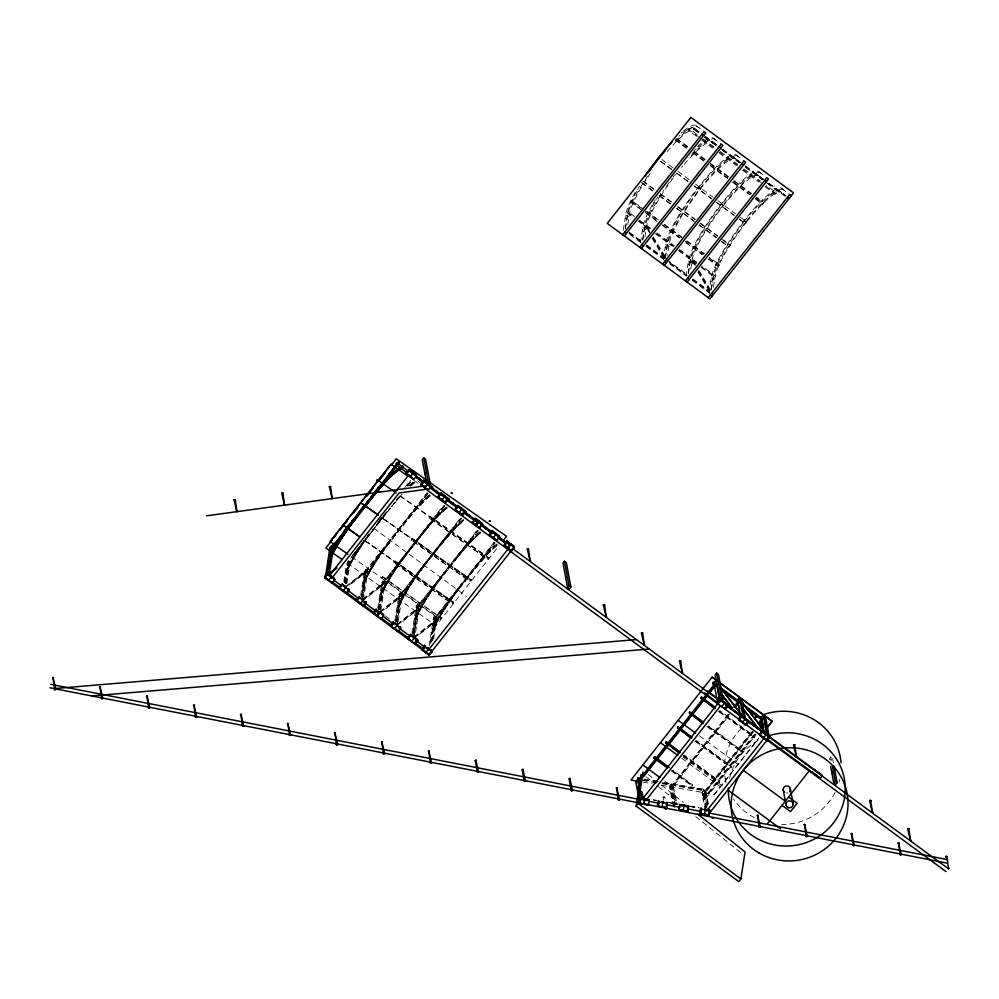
<?xml version="1.0" encoding="UTF-8"?>
<svg xmlns="http://www.w3.org/2000/svg" width="999" height="999" viewBox="0 0 999 999"><rect width="100%" height="100%" fill="white"/><g stroke="black" fill="none" stroke-linecap="round" stroke-linejoin="round"><path stroke-width="0.75" stroke-dasharray="5 3.75" d="M343.743 581.53L346.503 563.723M344.468 582.067L347.689 561.288M344.593 582.867L347.777 562.25M345.192 582.592L348.639 560.327M345.317 583.404L348.738 561.313M345.916 583.129L349.363 560.864L350.637 559.428L346.753 584.465M346.029 583.928L349.912 558.903M360.651 595.441L364.46 570.854L365.734 569.43L366.458 569.954L361.975 598.925M360.901 599.05L365.184 571.391L366.458 569.954M361.725 595.342L365.734 569.43M362.1 596.503L365.909 571.928L367.182 570.491L367.907 571.028L363.886 596.94M362.824 597.04L366.633 572.452L367.907 571.028M362.687 599.462L367.182 570.491M377.759 608.104L381.73 582.454L383.004 581.018L383.728 581.555L379.083 611.513M378.009 611.663L382.455 582.979L383.728 581.555M378.596 609.477L383.004 581.018M379.195 609.178L383.179 583.516L384.453 582.08L385.177 582.617L380.769 611.076M379.92 609.702L383.903 584.04L385.177 582.617M380.269 609.04L384.453 582.08M394.855 620.766L399.001 594.043L400.274 592.607L400.999 593.144L396.203 624.1M395.117 624.263L399.725 594.567L400.999 593.144M395.929 620.616L400.274 592.607M396.303 621.828L400.449 595.104L401.723 593.668L402.447 594.205L397.877 623.688M397.028 622.365L401.173 595.629L402.447 594.205M396.928 624.625L401.723 593.668M412 633.204L416.271 605.631L417.545 604.195L418.269 604.732L413.311 636.675M412.25 636.8L416.995 606.156L418.269 604.732M413.062 633.104L417.545 604.195M413.436 634.265L417.719 606.693L418.993 605.257L419.705 605.794L414.997 636.213M414.16 634.802L418.444 607.217L419.705 605.794M414.036 637.212L418.993 605.257M429.095 645.866L433.541 617.22L434.815 615.784L435.539 616.321L431.593 641.77M430.294 643.381L434.265 617.744L435.539 616.321M430.631 642.744L434.815 615.784M431.243 642.407L434.99 618.281L436.263 616.845L436.975 617.382L433.504 639.847M432.442 639.922L435.701 618.806L436.975 617.382M432.542 640.809L436.263 616.845M623.314 230.232L625.686 214.985A59.703 11.389 -53.7 0 1 635.102 192.407M625.162 229.146L627.759 212.525A56.369 10.752 -53.7 0 1 636.625 191.246M625.499 228.484L627.397 216.234A59.703 11.389 -53.7 0 1 648.089 175.574M634.552 216.458L628.321 211.875L627.634 213.361L632.617 217.02M627.797 224.45L629.445 213.823A56.369 10.752 -53.7 0 1 650.187 173.664M640.459 242.782L642.832 227.522A59.703 11.389 -53.7 0 1 652.247 204.945M642.544 240.197L644.879 225.112A56.369 10.752 -53.7 0 1 657.654 197.165M642.881 239.523L644.542 228.783A59.703 11.389 -53.7 0 1 661.525 193.706M644.942 237L646.59 226.373A56.369 10.752 -53.7 0 1 676.286 173.938M663.286 259.565L665.646 244.305A59.703 11.389 -53.7 0 1 698.513 186.963A59.703 11.389 -53.7 0 1 736.126 154.97L739.11 157.18M665.134 258.466L667.694 241.895A56.369 10.752 -53.7 0 1 697.389 189.46L698.513 186.963L700.474 188.973L699.1 190.722A56.369 10.752 -53.7 0 0 669.405 243.144L667.532 255.269M665.459 257.804L667.357 245.567A59.703 11.389 -53.7 0 1 700.224 188.224A59.703 11.389 -53.7 0 1 737.836 156.231M686.101 276.336L688.473 261.076A59.703 11.389 -53.7 0 1 721.34 203.734A59.703 11.389 -53.7 0 1 758.953 171.741L761.937 173.963M688.174 273.763L690.521 258.666A56.369 10.752 -53.7 0 1 720.217 206.244L721.34 203.734L723.288 205.744L721.927 207.505A56.369 10.752 -53.7 0 0 692.232 259.927L690.809 269.068M688.511 273.077L690.184 262.337A59.703 11.389 -53.7 0 1 723.051 204.995A59.703 11.389 -53.7 0 1 760.664 173.002M708.928 293.119L711.288 277.859A59.703 11.389 -53.7 0 1 744.155 220.517A59.703 11.389 -53.7 0 1 781.767 188.524L784.752 190.734M711.226 289.048L713.336 275.449A56.369 10.752 -53.7 0 1 743.031 223.014L744.155 220.517L746.103 222.527L744.742 224.275A56.369 10.752 -53.7 0 0 715.047 276.698L713.398 287.337M711.338 289.847L712.999 279.121A59.703 11.389 -53.7 0 1 745.866 221.778A59.703 11.389 -53.7 0 1 783.478 189.785M701.198 267.445L714.922 277.535L715.471 276.873L715.609 276.049L701.885 265.959M664.285 797.239C660.564 798.476 666.37 793.805 664.822 800.012M662.349 783.79L703.845 790.609L703.908 789.247L662.374 782.205M703.845 790.609L703.908 789.247M363.973 573.826L365.497 570.953L363.973 573.826L348.601 585.913M381.094 586.413L382.605 583.541L381.094 586.413L364.523 599.437M398.214 599L399.725 596.116L398.214 599L382.829 611.088M415.322 611.575L416.833 608.703L415.322 611.575L399.937 623.663M432.342 624.288L433.853 621.415L432.342 624.288L416.958 636.375M755.057 198.789L762.537 204.283L763.973 202.597L756.48 197.09M762.537 204.283L763.973 202.597M345.617 571.678L346.978 571.615L345.617 571.678L347.49 567.719A50.986 9.728 -53.7 0 1 357.879 549.462M360.402 546.053A49.788 9.503 -53.7 0 0 348.127 567.12L346.066 571.253L346.778 571.79L348.851 567.644A49.788 9.503 -53.7 0 1 370.429 533.578A50.15 9.565 -53.7 0 0 348.663 567.832L347.939 567.295A50.15 9.565 -53.7 0 1 360.302 546.078M346.341 572.202L348.214 568.244A50.986 9.728 -53.7 0 1 365.422 539.972M362.887 583.266L364.76 579.308A50.986 9.728 -53.7 0 1 389.373 541.196L390.085 541.72A50.986 9.728 -53.7 0 0 365.484 579.832L363.611 583.791L362.887 583.266L365.397 578.708A49.788 9.503 -53.7 0 1 389.423 541.495L407.105 518.981A50.15 9.565 -53.7 0 1 429.333 495.354M365.209 578.883L365.934 579.42A50.15 9.565 -53.7 0 1 390.134 541.933L389.41 541.408A50.15 9.565 -53.7 0 0 365.209 578.883L363.336 582.842L364.048 583.379L366.121 579.245A49.788 9.503 -53.7 0 1 390.147 542.02L407.829 519.505A50.15 9.565 -53.7 0 1 430.057 495.879M447.127 506.955A49.788 9.503 -53.7 0 0 423.838 531.356L406.693 553.084A49.788 9.503 -53.7 0 0 382.667 590.297L380.881 595.379L380.157 594.855L382.03 590.896A50.986 9.728 -53.7 0 1 406.643 552.784L407.405 553.521A50.15 9.565 -53.7 0 0 383.204 591.008L382.48 590.471A50.15 9.565 -53.7 0 1 406.68 552.996L423.826 531.256A50.15 9.565 -53.7 0 1 446.678 507.142M382.48 590.471L380.594 594.43L381.318 594.967L383.391 590.834A49.788 9.503 -53.7 0 1 407.417 553.621L424.55 531.793A50.15 9.565 -53.7 0 1 446.778 508.166M380.881 595.379L382.754 591.42A50.986 9.728 -53.7 0 1 407.355 553.309M397.49 606.805L399.363 602.847A50.986 9.728 -53.7 0 1 423.976 564.735L424.737 565.484A49.788 9.503 -53.7 0 0 400.724 602.784L398.214 607.342L397.49 606.805L400 602.247A49.788 9.503 -53.7 0 1 424.026 565.034L440.621 544.005A50.15 9.565 -53.7 0 1 463.461 519.792M463.311 520.067A49.788 9.503 -53.7 0 0 440.621 544.005L424.013 564.947A50.15 9.565 -53.7 0 0 399.812 602.434L397.939 606.393L398.663 606.917L400.537 602.959A50.15 9.565 -53.7 0 1 424.737 565.484L441.346 544.53A49.788 9.503 -53.7 0 1 464.036 520.591M398.214 607.342L400.087 603.384A50.986 9.728 -53.7 0 1 424.7 565.272M414.76 618.393L416.633 614.435A50.986 9.728 -53.7 0 1 441.246 576.323L441.97 576.86A50.986 9.728 -53.7 0 0 417.357 614.972L415.484 618.93L414.76 618.393L416.121 618.331L415.484 618.93M480.182 532.08A50.15 9.565 -53.7 0 0 457.33 556.193L441.296 576.623A49.788 9.503 -53.7 0 0 417.27 613.836L415.209 617.981L415.934 618.506L417.807 614.547A50.15 9.565 -53.7 0 1 442.008 577.072M416.121 618.331L417.994 614.373A49.788 9.503 -53.7 0 1 442.02 577.16L458.054 556.73A50.15 9.565 -53.7 0 1 480.906 532.617M432.03 629.982L433.903 626.023A50.986 9.728 -53.7 0 1 458.516 587.912L459.24 588.448A50.986 9.728 -53.7 0 0 434.627 626.56L432.754 630.519L432.03 629.982L433.391 629.919L432.754 630.519M496.753 544.63A49.788 9.503 -53.7 0 0 474.063 568.581L458.566 588.224A49.788 9.503 -53.7 0 0 434.54 625.436L432.48 629.57L433.191 630.107L435.264 625.961A49.788 9.503 -53.7 0 1 459.29 588.748L474.775 569.018A50.15 9.565 -53.7 0 1 498.226 544.443M640.958 209.678L630.981 202.347L631.693 200.899L642.132 207.817M630.981 202.347L632.155 200.474M708.291 259.191L718.269 266.521L719.442 264.648L709.477 257.317M718.269 266.521L719.442 264.648M696.578 136.314L687.849 129.907L688.261 129.196L689.135 128.634L697.864 135.052M689.135 128.634L687.849 129.907M765.159 186.738L775.137 194.081L776.423 192.807L766.445 185.477M775.137 194.081L776.423 192.807M721.428 241.533L728.908 247.028L730.306 245.142L722.814 239.635M728.908 247.028L730.306 245.142M698.975 132.967L693.656 129.058L694.205 128.322L699.525 132.23M693.993 129.308L694.205 128.322A56.369 10.752 -53.7 0 0 678.983 136.251M781.817 192.745L781.28 193.481L781.493 192.495A56.344 10.752 -53.7 0 0 747.314 221.016L745.953 222.727L744.155 220.517M745.429 223.701L746.69 221.803L745.429 223.701L739.198 219.118M404.757 487.599L410.477 480.357M379.508 520.217L381.406 517.807M406.755 485.664L410.577 480.844M377.922 522.589L386.538 511.563M352.497 555.282L355.357 551.66M356.318 550.449L360.127 545.616M361.076 544.418L363.936 540.784M364.885 539.585L367.744 535.963M376.323 525.087L386.426 512.275M407.392 485.714L411.201 480.881M350.686 558.179L353.546 554.557M354.495 553.359L362.125 543.693M363.074 542.482L390.334 507.942M391.283 506.73L398.913 497.065M407.48 486.201L411.288 481.368M372.04 531.393A50.15 9.565 -53.7 0 1 372.864 530.344L390.147 508.441M371.241 532.529A49.788 9.503 -53.7 0 1 372.877 530.432L390.159 508.528M427.235 492.594L364.285 572.377L345.529 587.2M428.047 493.606L365.097 573.389L364.373 572.864L427.322 493.081M365.097 573.389L427.959 493.119M381.531 578.246L382.729 576.723L441.208 618.019L440.01 619.542L381.655 578.546L382.729 576.723M393.868 562.612L395.067 561.088L453.421 602.085L452.347 603.908L393.868 562.612L452.347 603.908M411.538 540.222L412.737 538.686L471.091 579.695L470.017 581.518L411.538 540.222L470.017 581.518M429.133 517.907L430.344 516.383L488.823 557.679L487.612 559.203L429.133 517.907L487.612 559.203M393.993 562.899L395.067 561.088M411.663 540.509L412.737 538.686M429.27 518.206L430.344 516.383M444.667 506.018L382.367 584.977L381.655 584.452L442.894 506.218M381.655 584.452L443.943 505.494M382.367 584.977L444.58 505.531M461.501 518.618L399.712 596.927L398.988 596.403L460.676 517.607M398.988 596.403L460.776 518.094M399.712 596.927L461.401 518.131M478.259 530.869L416.983 608.516L416.258 607.991L477.435 529.845M416.258 607.991L477.534 530.332M416.983 608.516L478.159 530.369M495.005 543.106L434.253 620.104L433.529 619.58L494.193 542.082M433.529 619.58L494.293 542.569M434.253 620.104L494.917 542.607M441.083 617.719L440.01 619.542M452.222 603.608L453.421 602.085M469.88 581.218L471.091 579.695M487.487 558.903L488.823 557.679M347.377 563.174L436.076 625.649L499.05 545.716M673.164 806.405L669.405 786.3L671.453 783.703L675.961 804.47M673.888 806.93L670.117 786.837L672.177 784.227M727.934 714.447L671.39 786.126L671.553 786.975L672.277 787.512L728.82 715.833M674.612 807.467L670.841 787.362L672.901 784.764L677.135 804.083M671.553 786.975L729.058 714.098M672.115 786.65L729.62 713.773M675.062 806.555L671.565 787.899L673.626 785.289M692.444 784.789L691.982 786.001L692.444 784.789L672.926 770.266M705.431 810.976L701.935 792.332L703.995 789.722L707.692 806.156M705.619 808.641L702.659 792.856L704.72 790.259M751.448 731.917L702.185 794.342L703.071 795.728L753.296 732.08M706.068 807.741L703.383 793.393L705.444 790.783L708.865 805.768M752.572 731.555L702.347 795.204L703.071 795.728M702.909 794.879L753.134 731.231M706.793 808.266L704.108 793.918L706.168 791.32M754.282 734.34L703.096 799.212L703.983 800.599L756.131 734.49M755.406 733.965L703.259 800.062L703.983 800.599M703.82 799.737L755.007 734.864M719.605 781.255L719.143 782.467L719.605 781.255L684.927 755.556M731.343 766.383L730.881 767.594L731.343 766.383L696.665 740.684M743.081 751.51L742.607 752.722L743.081 751.51L708.403 725.798M754.819 736.625L754.345 737.849L754.819 736.625L720.142 710.926M714.397 794.43L758.903 737.961L714.397 794.43L661.213 785.226M830.693 757.03L829.22 758.89L831.118 760.289L832.592 758.428L830.693 757.03L831.255 760.064M735.851 158.941A56.369 10.752 -53.7 0 0 701.673 187.462L700.311 189.173L698.601 187.912L699.962 186.201A56.369 10.752 -53.7 0 1 734.14 157.68L740.833 162.712M758.666 175.724A56.369 10.752 -53.7 0 0 724.5 204.233L723.126 205.944L721.415 204.695L722.789 202.984A56.369 10.752 -53.7 0 1 756.955 174.463L763.199 179.121M744.23 221.466L745.604 219.755A56.369 10.752 -53.7 0 1 779.782 191.234L785.389 195.454M628.321 211.875L627.759 212.525L633.179 216.371M715.047 276.711L715.609 276.049M363.611 583.791L364.248 583.204L363.524 582.667M380.157 594.855L380.794 594.255M345.617 586.575L365.497 570.953M348.663 585.314L365.085 572.402M362.737 599.163L382.605 583.541M362.637 599.787L381.493 584.964M363.436 599.737L382.205 584.989M379.845 611.738L399.725 596.116M379.757 612.375L398.613 597.552M380.557 612.325L399.325 597.564M396.965 624.325L416.833 608.703M396.865 624.949L415.721 610.127M397.664 624.899L416.433 610.152M413.986 637.037L433.853 621.415M413.886 637.662L432.742 622.839M414.685 637.612L433.454 622.864M644.08 779.869L651.76 781.131M662.524 782.904L704.008 789.722L707.779 809.964M642.369 780.506L651.598 782.017M643.905 779.07L651.598 780.369M643.743 779.957L651.435 781.255M662.212 783.079L703.746 790.134M643.056 782.117L652.147 783.728M653.371 799.812L656.405 800.336M668.581 802.422L677.697 803.995M689.872 806.081L699 807.654M653.408 800.037L656.455 800.561M668.618 802.659L677.871 804.245M689.909 806.318L699.038 807.879M671.865 803.433L676.398 804.22M690.009 806.555L697.564 807.854M413.886 480.394L420.192 484.777M399.875 495.554L484.827 555.394M400.187 496.241L488.886 558.716M412.862 538.985L471.216 579.982M382.592 518.543L471.278 581.018M395.204 561.376L453.546 602.385M364.598 540.259L449.562 600.099L364.635 540.334M364.922 540.934L453.583 603.334M382.867 577.01L441.208 618.019M351.573 556.768L436.501 616.533M683.528 131.031A59.703 11.389 -53.7 0 1 696.166 125.649L699.15 127.86M697.227 146.566A59.703 11.389 -53.7 0 1 713.311 138.187L716.295 140.409M705.419 136.576L716.982 145.067M722.876 149.4L740.671 162.487M745.329 165.909L763.111 178.996M769.018 183.329L782.754 193.444M704.919 136.314L717.394 145.479M722.714 149.4L740.159 162.238M745.154 165.896L763.523 179.408M768.843 183.317L785.976 195.904M693.656 129.058L699.899 133.641M704.882 137.313L717.357 146.478M722.339 150.137L739.797 162.974M746.028 167.557L762.237 179.483M767.232 183.142L780.943 193.232M704.382 137.05L717.182 146.466M721.428 149.475L739.622 162.962M745.117 166.895L762.986 180.145M767.057 183.142L785.763 196.89M702.859 138.711L714.073 146.965M720.316 151.548L737.774 164.385M744.005 168.968L760.214 180.894M688.261 129.196L698.239 136.538M702.434 139.423L714.909 148.589M719.442 152.123L738.598 166.009M743.131 169.53L761.038 182.505M765.571 186.039L776.011 193.506M701.56 139.985L714.035 149.151M719.018 152.822L736.475 165.659M742.707 170.242L758.915 182.155M676.685 138.424L689.148 147.59M694.143 151.249L705.356 159.503M710.351 163.174L729.058 176.923M734.04 180.594L751.498 193.419M676.423 138.998L687.637 147.24M693.88 151.823L705.094 160.077M710.089 163.749L728.795 177.497M733.778 181.169L751.236 193.993M756.218 197.665L763.711 203.172M675.511 139.535L687.986 148.701M692.969 152.372L705.444 161.538M710.426 165.21L727.884 178.034M732.866 181.706L750.324 194.543M755.319 198.214L762.799 203.709M675.249 140.11L686.475 148.364M692.707 152.947L703.933 161.201M710.164 165.784L727.622 178.609M732.604 182.28L750.062 195.117M661.9 159.465L673.176 167.932M678.109 171.378L690.634 180.769M695.566 184.216L713.074 197.265M718.006 200.712L735.526 213.761M740.459 217.22L746.753 222.015M698.751 187.712L700.474 188.973M721.578 204.483L723.288 205.744M744.392 221.266L746.103 222.527M660.576 161.151L671.803 169.405M676.785 173.064L689.26 182.23M694.243 185.901L711.7 198.739M716.695 202.397L734.153 215.235M739.135 218.906L745.379 223.489M660.639 161.363L671.865 169.618M676.847 173.277L689.322 182.455M694.305 186.114L711.763 198.951M716.745 202.622L734.203 215.447M643.019 180.969L655.481 190.135M660.476 193.806L671.69 202.048M677.934 206.631L695.391 219.468M700.374 223.139L717.831 235.976M642.682 181.156L653.895 189.398M660.139 193.981L671.353 202.235M677.597 206.818L695.054 219.655M700.037 223.326L717.494 236.164M722.489 239.822L729.969 245.329M641.957 182.667L654.42 191.833M659.415 195.504L670.641 203.759M676.872 208.341L694.33 221.179M699.312 224.837L716.77 237.675M721.765 241.346L729.245 246.84M641.62 182.854L654.095 192.02M659.078 195.692L670.304 203.946M676.535 208.529L693.993 221.366M698.975 225.025L716.433 237.862M647.127 211.476L658.341 219.73M664.585 224.313L682.042 237.15M687.025 240.821L704.482 253.646M631.693 200.899L644.155 210.077M645.404 210.989L657.879 220.155M664.11 224.738L681.568 237.575M686.55 241.246L704.008 254.083M709.003 257.742L718.98 265.085M631.455 201.923L640.184 208.341M645.167 212L657.642 221.166M662.624 224.837L680.082 237.675M685.064 241.346L703.771 255.095M708.766 258.753L718.743 266.096M645.941 213.349L660.901 224.35M662.15 225.262L679.607 238.099M685.838 242.682L702.06 254.608M639.535 220.13L650.761 228.371M656.992 232.954L674.45 245.791M679.445 249.463L696.902 262.3M638.985 220.779L650.636 229.208M656.443 233.616L673.9 246.453M678.883 250.112L696.778 263.124M701.335 266.621L715.471 276.873M637.612 220.692L650.074 229.857M655.069 233.529L672.527 246.366M678.758 250.949L696.216 263.786M627.235 215.759L628.945 217.02M644.38 228.309L646.091 229.57M667.207 245.08L668.918 246.341M690.022 261.863L691.733 263.124M712.836 278.634L714.56 279.895M642.832 227.522L644.542 228.783M665.646 244.305L667.357 245.567M688.473 261.076L690.184 262.337M711.288 277.859L712.999 279.121M625.686 214.985L627.397 216.234M625.187 218.182L626.897 219.43M642.332 230.719L644.043 231.98M665.147 247.502L666.857 248.763M687.974 264.273L689.685 265.534M710.789 281.056L712.499 282.317M629.345 232.168L641.808 241.333M646.803 245.005L665.509 258.753M666.745 259.665L686.7 274.338M692.931 278.921L709.153 290.846M629.208 232.992L641.683 242.158M646.665 245.829L664.123 258.666M669.118 262.337L686.575 275.162M692.806 279.757L709.015 291.671M628.783 232.817L641.258 241.995M646.241 245.654L664.947 259.403M669.929 263.074L687.387 275.911M692.382 279.583L709.839 292.407M629.907 234.565L641.121 242.819M646.116 246.491L663.573 259.315M669.805 263.911L686.013 275.824M692.257 280.407L709.715 293.244M417.707 480.794L420.204 482.629M719.043 710.751L754.919 737.125M718.481 711.463L754.345 737.849M708.541 726.535L743.181 751.997M706.743 726.348L742.607 752.722M447.252 507.942A49.788 9.503 -53.7 0 0 424.563 531.88L423.788 531.043A50.986 9.728 -53.7 0 1 446.378 507.03M423.838 531.356L424.563 531.88M440.609 543.918L441.346 544.53M457.33 556.193L458.066 556.818A49.788 9.503 -53.7 0 1 480.756 532.879M699.375 735.838L738.111 764.372M695.566 740.509L731.443 766.882M695.004 741.221L730.881 767.594M468.881 576.473L468.119 575.736L468.843 576.261M450.899 564.36L451.635 564.972L450.911 564.447M433.628 552.759L434.365 553.384L433.641 552.859M399.013 529.22L399.762 529.845L399.038 529.308M381.768 517.719L382.43 517.944M381.031 518.281L381.668 518.319M380.731 518.656L381.506 519.492L380.769 518.868M397.49 531.156L398.226 531.78L397.502 531.243M447.714 568.381L448.464 569.005L447.739 568.468M464.435 580.669L465.172 581.293L464.46 580.756M459.29 588.748L458.553 588.124A50.15 9.565 -53.7 0 0 434.353 625.611L435.077 626.136A50.15 9.565 -53.7 0 1 459.278 588.661M442.02 577.16L441.283 576.535A50.15 9.565 -53.7 0 0 417.082 614.023L417.807 614.547M683.828 755.381L719.705 781.755M373.963 528.384L466.633 596.515M683.266 756.093L719.143 782.467M406.693 553.084L407.417 553.621M682.966 757.005L723.039 786.475M372.103 529.595L372.827 530.132A50.986 9.728 -53.7 0 0 371.99 531.193M372.14 529.82L372.877 530.432M681.705 758.229L720.441 786.7M671.827 770.067L692.544 785.289M701.935 792.332L702.659 792.856M703.383 793.393L704.108 793.918M671.266 770.778L691.982 786.001M664.797 781.043L673.326 787.374M669.405 786.3L670.117 786.837M670.841 787.362L671.565 787.899M433.541 617.22L434.265 617.744M434.99 618.281L435.701 618.806M416.271 605.631L416.995 606.156M417.719 606.693L418.444 607.217M433.441 619.08L434.165 619.617M399.001 594.043L399.725 594.567M400.449 595.104L401.173 595.629M416.171 607.504L416.895 608.029M381.73 582.454L382.455 582.979M383.179 583.516L383.903 584.04M398.901 595.916L399.625 596.44M364.46 570.854L365.184 571.391M365.909 571.928L366.633 572.452M381.556 583.965L382.28 584.49M365.01 572.902L364.373 572.864M434.54 625.436L435.264 625.961M417.27 613.836L417.994 614.373M433.903 626.023L434.627 626.56M400 602.247L400.724 602.784M416.633 614.435L417.357 614.972M399.812 602.434L400.537 602.959M382.667 590.297L383.391 590.834M399.363 602.847L400.087 603.384M365.397 578.708L366.121 579.245M382.03 590.896L382.754 591.42M348.127 567.12L348.851 567.644M364.76 579.308L365.484 579.832M347.49 567.719L348.214 568.244M398.126 606.218L398.851 606.743M385.464 616.008L391.933 620.953M719.58 711.638L754.257 737.349M707.841 726.523L742.519 752.222M696.103 741.395L730.781 767.095M683.129 755.356L719.043 781.967M672.352 770.991L691.882 785.501M781.767 188.524L789.647 194.443M758.953 171.741L766.82 177.66M736.126 154.97L744.005 160.889M713.311 138.187L721.191 144.106M696.166 125.649L704.045 131.568M716.932 145.117L711.313 140.909A56.369 10.752 -53.7 0 0 698.326 146.865M694.168 128.359L699.787 132.58M648.139 774.387L654.195 779.232M661.463 785.052L683.279 802.509M646.091 776.797L652.147 781.643M658.204 786.5L678.808 802.984M695.766 816.558L743.006 854.382M695.828 265.297L692.732 260.152L692.17 260.814L694.505 264.673M698.938 270.442L712.112 292.307M698.376 271.104L711.55 292.957M694.555 265.072L690.684 258.654L690.122 259.303L694.005 265.734M698.438 271.503L710.838 292.083M697.876 272.165L709.502 291.458M649.412 230.457L647.09 226.598L646.54 227.26L649.637 232.405M653.296 236.888L667.245 260.04M652.734 237.55L666.695 260.689M649.687 232.804L645.042 225.087L644.48 225.749L648.363 232.18M652.797 237.949L665.197 258.529M652.235 238.611L664.635 259.178M663.086 797.289L663.623 800.174M832.592 758.428L833.441 762.986M725.212 778.533L726.023 782.854M705.444 790.783L708.141 805.244M672.901 784.764L676.685 805.007M671.453 783.703L675.237 803.945M745.866 221.778L745.953 222.727M723.051 204.995L723.126 205.944M721.34 203.734L721.415 204.695M700.224 188.224L700.311 189.173M698.513 186.963L698.601 187.912M787.936 792.731A3.609 3.484 -10.6 0 1 786.538 792.919M729.595 778.408A58.516 56.556 -10.6 0 1 760.576 739.148M839.847 779.27A58.516 56.556 -10.6 0 1 839.172 781.98M835.102 792.407A58.516 56.556 -10.6 0 1 781.643 824.475M754.22 817.619A58.516 56.556 -10.6 0 1 733.541 799M725.786 781.255A58.516 56.556 -10.6 0 1 744.317 725.661M395.229 502.135A50.15 9.565 -53.7 0 0 393.581 504.133A49.788 9.503 -53.7 0 1 395.217 502.26M396.878 500.174A50.15 9.565 -53.7 0 1 401.748 494.692M410.701 485.801A50.15 9.565 -53.7 0 1 417.37 480.744M409.29 485.889A50.15 9.565 -53.7 0 1 415.572 480.894M393.581 503.871A50.986 9.728 -53.7 0 1 395.267 501.835M396.94 499.85A50.986 9.728 -53.7 0 1 400.249 496.053M401.074 495.154A50.986 9.728 -53.7 0 1 401.885 494.268M410.289 485.864A50.986 9.728 -53.7 0 1 416.683 480.781M408.853 485.976A50.986 9.728 -53.7 0 1 415.384 480.631M391.945 506.281A49.788 9.503 -53.7 0 1 392.757 505.257M396.041 501.286A49.788 9.503 -53.7 0 1 401.685 494.867M410.577 486.051A49.788 9.503 -53.7 0 1 417.195 481.031M396.953 498.838A49.788 9.503 -53.7 0 1 397.764 497.914M409.852 485.514A49.788 9.503 -53.7 0 1 415.946 480.819M429.657 494.742A50.986 9.728 -53.7 0 0 407.068 518.768L407.779 519.293A50.986 9.728 -53.7 0 1 429.732 495.791M430.532 495.654A49.788 9.503 -53.7 0 0 407.842 519.592L407.105 518.981A49.788 9.503 -53.7 0 1 429.807 495.129M424.5 531.58A50.986 9.728 -53.7 0 1 447.102 507.554M441.333 544.443A50.15 9.565 -53.7 0 1 463.561 520.816M463.174 519.68A50.986 9.728 -53.7 0 0 440.571 543.706L441.296 544.23A50.986 9.728 -53.7 0 1 463.249 520.729M479.895 531.967A50.986 9.728 -53.7 0 0 457.292 555.981L458.017 556.518A50.986 9.728 -53.7 0 1 480.619 532.492M457.342 556.293A49.788 9.503 -53.7 0 1 480.631 531.893M496.903 544.368A50.15 9.565 -53.7 0 0 474.05 568.481L474.787 569.105A49.788 9.503 -53.7 0 1 498.076 544.705M497.24 543.756A50.986 9.728 -53.7 0 0 474.013 568.269L474.737 568.806A50.986 9.728 -53.7 0 1 497.964 544.28M364.086 540.584A50.15 9.565 -53.7 0 0 363.311 541.683A49.788 9.503 -53.7 0 1 364.16 540.596M368.057 535.139A50.15 9.565 -53.7 0 1 368.868 534.053M366.221 538.861A50.986 9.728 -53.7 0 1 370.317 533.354M358.591 548.351A50.986 9.728 -53.7 0 1 360.065 546.141M360.814 545.017A50.986 9.728 -53.7 0 1 361.576 543.906M363.124 541.67A50.986 9.728 -53.7 0 1 363.911 540.559M367.295 536.263A49.788 9.503 -53.7 0 1 368.906 534.115M637.549 189.623A56.369 10.752 -53.7 0 1 639.485 186.313M681.256 132.967A59.703 11.389 -53.7 0 1 682.404 131.968M675.486 141.408A59.703 11.389 -53.7 0 1 697.876 126.898M667.032 151.773A56.369 10.752 -53.7 0 1 695.878 129.62M662.737 191.858A59.703 11.389 -53.7 0 1 663.973 189.985M666.52 186.239A59.703 11.389 -53.7 0 1 671.852 178.759M673.226 176.91A59.703 11.389 -53.7 0 1 674.612 175.075M653.221 203.234A59.703 11.389 -53.7 0 1 655.282 199.725M691.308 155.345A59.703 11.389 -53.7 0 1 715.022 139.448M693.818 150.961A56.369 10.752 -53.7 0 1 696.128 148.801M681.518 167.432A56.369 10.752 -53.7 0 1 682.854 165.859M684.165 164.311A56.369 10.752 -53.7 0 1 713.024 142.158M467.195 577.634L382.267 517.857L467.22 577.709M416.97 541.133L416.246 540.596L416.97 541.133M467.082 577.897L466.358 577.372L467.082 577.897M450.087 565.958L449.363 565.434L450.087 565.958M466.708 578.371L465.984 577.834L466.708 578.371M433.091 554.02L432.367 553.496L433.091 554.02M416.021 541.72L415.309 541.183L416.021 541.72M449.712 566.433L448.988 565.896L449.712 566.433M399.038 529.782L398.314 529.258L399.038 529.782M432.717 554.495L431.993 553.958L432.717 554.495M415.659 542.195L414.935 541.658L415.659 542.195M398.663 530.257L397.939 529.72L398.663 530.257M414.897 543.768L414.173 543.231L414.897 543.768M431.68 556.418L430.956 555.881L431.68 556.418M362.55 542.782A50.15 9.565 -53.7 0 0 361.788 543.881A49.788 9.503 -53.7 0 1 362.625 542.782"/><path stroke-width="1.5" d="M54.62 689.422L55.819 689.372L54.658 689.597L52.984 677.285L55.819 689.322L54.645 689.547L55.819 689.298M101.598 698.601L102.797 698.563L99.95 686.463L101.611 698.726L102.785 698.501M149.763 707.791L148.576 707.866L146.928 695.641L149.763 707.679L148.564 707.829M196.741 716.97L196.079 716.37L195.554 717.095L196.741 716.92L193.893 704.819L195.542 717.032L196.716 717.095L195.542 717.045M235.264 499.7L236.9 511.838L234.078 499.787L235.264 499.625L234.078 499.787M242.507 726.148L243.706 726.098L240.871 714.01L242.507 726.211C244.967 726.385 241.308 726.448 243.681 725.961M281.706 493.206L282.892 493.044L284.553 505.307L281.718 493.269L282.904 493.106M289.473 735.326L290.672 735.276L287.837 723.189L289.498 735.451L290.672 735.227M329.345 486.675L330.532 486.513L332.192 498.788L329.358 486.725L330.544 486.6M336.451 744.505L337.65 744.467L336.913 743.93L336.463 744.63L337.65 744.405L334.815 732.367L336.451 744.567L337.637 744.605L336.451 744.592L337.65 744.405M384.615 753.696L383.429 753.758L381.78 741.545L384.615 753.583L383.429 753.758M431.593 762.874L430.919 762.274L430.407 762.999L431.593 762.824L428.758 750.724L430.394 762.936L431.58 762.974L430.394 762.949M477.36 772.052L478.558 772.015L475.836 759.902L475.199 760.564L477.36 772.115C479.87 773.451 476.186 770.966 478.533 771.865M527.322 549.138L528.508 548.975L530.157 561.238L527.322 549.2C530.531 550.224 525.399 548.326 528.496 548.913M524.338 781.23L525.536 781.181L522.814 769.08L522.177 769.742L524.338 781.293C526.748 781.568 523.164 781.443 525.511 781.043M571.303 790.409L572.502 790.371L571.828 789.822L571.316 790.534L572.502 790.309L569.78 778.271L569.143 778.933L571.303 790.471L572.489 790.509L571.316 790.496L572.502 790.309M604.595 605.069L606.231 617.17L603.396 605.119L604.557 604.857L603.446 604.807L604.133 605.606L604.595 605.019L603.945 605.619L603.408 604.894L604.358 604.57L604.295 605.544L603.396 605.119M618.269 799.587L619.48 799.55L618.793 799L618.294 799.724L619.467 799.487L616.633 787.449L618.281 799.662L619.455 799.687L618.281 799.675L619.467 799.487M642.619 633.029L644.268 645.129L641.433 633.091L642.607 632.854L641.433 633.091M679.457 660.988L680.644 660.826L682.292 673.089L679.457 661.051L680.656 660.888M759.19 827.135L760.389 827.085L757.554 814.997L759.19 827.197C761.663 827.384 757.854 827.409 760.364 826.947M793.556 744.867L794.742 744.705L796.403 756.98L793.568 744.942L794.754 744.767M806.156 836.313L807.354 836.275L806.742 835.713L806.181 836.438L807.354 836.213L804.52 824.175L806.168 836.375L807.342 836.413L806.168 836.4L807.354 836.213M854.332 845.466L853.134 845.566L851.485 833.353L854.32 845.391L853.134 845.579M870.828 800.811L872.464 812.899L869.63 800.861L870.803 800.599L869.754 800.436L870.366 801.348L870.828 800.761L870.054 801.335L869.642 800.636L870.591 800.311L870.529 801.285L869.63 800.861M901.298 854.682L900.099 854.744L898.463 842.532L901.298 854.582L900.111 854.757M946.89 856.618L945.691 856.767L946.877 856.555L948.526 868.83L725.848 705.331M236.239 511.338L237.425 511.176M283.878 504.82L285.065 504.657M331.518 498.289L332.704 498.126M529.495 560.739L530.681 560.576M605.556 616.67L606.743 616.508M643.593 644.63L644.78 644.467M681.618 672.589L682.816 672.427M795.728 756.48L796.915 756.318M871.79 812.412L872.989 812.249M907.666 828.82L908.84 828.596L910.501 840.871L907.666 828.82L908.853 828.658M909.827 840.371L911.013 840.209M327.734 573.763L331.918 546.778L331.193 546.253L329.92 547.677L325.749 575.124M327.834 566.346L328.309 563.324M328.771 560.302L329.245 557.28M331.193 546.253L327.023 573.226L329.558 575.299M327.385 574.437L329.732 559.328M330.432 554.782L331.368 548.738L332.642 547.315L333.366 547.839L329.183 574.825L328.509 573.988L336.688 567.557M328.459 574.288L332.642 547.315M626.385 233.604L624.7 232.118M643.518 246.154L641.845 244.668M666.345 262.924L664.672 261.438M689.16 279.708L687.487 278.221M711.987 296.478L710.314 294.992M712.762 294.418L712.886 293.594M697.814 814.148L745.067 851.96L740.883 878.945L738.798 881.593L636.101 806.093L641.008 774.425M636.101 806.093L638.186 803.446L643.069 772.002M147.602 696.253L146.441 696.415M429.433 751.335L428.234 751.385M637.762 778.021L637.762 779.744L637.762 778.021L640.834 778.546M644.617 798.526L640.072 797.751L639.472 803.533L648.438 805.069L649.075 799.562M639.472 803.533L640.072 797.751M643.231 804.008L640.134 803.471L640.834 798.326L643.943 798.85L644.093 799.662L640.983 799.125M667.257 802.247L666.62 807.754L657.654 806.205L658.291 800.699M660.389 806.505L658.316 806.156L659.015 800.998M662.137 806.98L662.774 801.473M681.031 804.607L688.498 805.893L687.861 811.4L678.895 809.864L679.532 804.357M700.199 810.901L700.774 808.004L700.137 813.511L709.103 815.047L709.74 809.54M703.895 813.985L700.786 813.448L701.485 808.303M708.666 813.298L709.078 809.602M402.834 467.345L402.11 466.808L402.684 465.871L403.409 466.396L402.834 467.345L400.474 468.743L399.75 468.206A49.788 9.503 -53.7 0 0 373.676 494.493L354.882 518.319A49.788 9.503 -53.7 0 0 330.856 555.531L328.796 559.665L329.52 560.202L331.581 556.056A49.788 9.503 -53.7 0 1 355.607 518.843L374.388 494.93A50.15 9.565 -53.7 0 1 400.649 468.456L402.997 467.057L402.285 466.521M454.495 505.082L453.546 504.383L457.442 507.342M492.532 533.054L491.97 532.13L491.533 532.991M707.729 691.083L719.73 700.099C722.327 703.134 719.193 695.928 717.682 702.971L713.885 682.654L715.933 680.057L719.73 700.287L717.644 702.759L704.532 692.894M418.831 479.095L419.405 478.159L420.117 478.683L419.555 479.62M436.263 491.908L436.838 490.971L436.113 490.447L436.438 491.633M452.272 503.671L452.834 502.722L453.558 503.259L452.435 503.384M469.23 516.033L469.63 515.372M469.955 516.57L470.354 515.909M485.951 528.321L486.351 527.659M486.663 528.846L487.075 528.196M502.497 540.884L503.071 539.947M503.783 540.484L503.384 541.133L500.462 538.811M395.729 464.46L396.953 462.737L397.664 463.261L396.453 464.985L395.729 464.46L407.442 473.226M788.798 197.989L787.924 198.476M658.091 159.316L659.402 157.63L658.141 159.528M347.802 554.17L330.032 541.595L391.046 464.26L407.555 475.936M330.057 541.67L391.046 464.26M332.305 539.835L325.849 548.026L329.682 550.774M334.153 537.487L336.001 535.152M339.697 530.469L343.394 525.786M345.279 523.501L347.115 521.066M353.646 512.899L358.266 506.93M366.645 496.428L373.102 488.124M379.62 479.982L385.152 472.864M391.67 464.71L396.266 458.766L426.698 480.232M331.656 546.778L334.515 543.144M344.068 531.043L349.8 523.776M351.71 521.353L353.621 518.931M356.493 515.297L364.136 505.606L364.86 506.143M366.995 501.985L368.906 499.562M370.816 497.14L378.459 487.45M388.973 474.125L398.526 462.025L399.25 462.549L380.232 487.262M330.794 548.476L398.526 462.025M332.38 547.315L334.29 544.892M395.429 467.395L399.25 462.549M331.518 549.013L378.321 489.685M406.518 472.764L407.817 471.103M513.573 547.814L429.208 654.707L324.737 577.834L324.525 576.673L327.31 573.139L329.72 574.912M406.268 473.076L409.053 469.542L416.271 474.85L416.496 476.011L413.711 479.545L406.481 474.225L406.268 473.076L408.666 474.85M324.737 577.834L327.522 574.3L327.31 573.139M406.481 474.225L409.265 470.691L409.053 469.542M329.183 575.874L408.953 474.75M428.708 485.402L430.182 483.541L425.624 459.228L423.726 457.829L422.265 459.69L426.523 482.48M328.346 580.494L331.144 576.96L330.919 575.799L334.54 578.458L334.752 579.607L331.968 583.141L331.743 581.992M331.568 578.508L399.063 492.982L426.011 489.285M339.111 587.4L342.719 590.059L342.932 591.208L345.729 587.674L345.504 586.525L341.895 583.866L342.108 585.027L339.323 588.561L339.111 587.4L340.971 585.052M423.638 480.269L420.854 483.803L421.066 484.952L428.296 490.272L431.081 486.738L430.869 485.576L423.638 480.269L423.851 481.418L431.081 486.738M421.066 484.952L423.851 481.418M423.938 486.226L424.088 487.025L421.59 485.189L424.225 480.856M622.614 234.765L704.045 131.568L705.756 132.817L624.325 236.014M426.81 484.003L428.271 482.142L423.726 457.829M427.547 488.886L427.697 489.685L425.199 487.837L427.834 483.504M346.89 592.107L348.601 588.948M349.126 589.185L349.338 590.334L346.553 593.868L346.341 592.719M359.016 596.453L359.228 597.602L356.443 601.136L356.218 599.987L358.079 597.627M440.746 492.844L437.962 496.378L438.174 497.539L445.404 502.847L448.189 499.313L447.977 498.164L440.746 492.844L440.971 494.006L448.189 499.313M438.174 497.539L440.971 494.006M639.76 247.302L721.191 144.106L722.901 145.367L641.47 248.564M360.427 603.221L363.074 605.869L365.721 601.535M445.741 501.086L447.452 497.927M366.233 601.76L366.458 602.921L363.661 606.455L363.449 605.294M376.348 610.189L373.551 613.723L373.339 612.562L376.123 609.04L376.348 610.189L383.566 615.496L380.781 619.03L380.569 617.882M457.867 505.432L455.082 508.966L455.294 510.114L462.525 515.434L465.309 511.9L465.097 510.751L457.867 505.432L458.079 506.593L465.309 511.9M455.294 510.114L458.079 506.593M373.926 613.149L376.586 615.796L379.22 611.463M459.278 512.212L461.938 514.847L463.786 512.487M662.587 264.086L744.005 160.889L745.716 162.15L664.298 265.347M393.456 622.777L390.671 626.311L390.459 625.149L393.244 621.615L393.456 622.777L400.686 628.084L397.902 631.618L397.677 630.469L394.068 627.809L394.28 628.958L397.065 625.424L396.853 624.275M472.415 522.702L475.199 519.168L474.987 518.019L482.205 523.326L482.43 524.487L479.632 528.021L472.415 522.702L472.19 521.553M391.196 626.535L391.046 625.736L393.693 628.371L391.196 626.535L393.831 622.202M472.777 522.14L475.437 524.775L478.071 520.442M478.896 526.635L479.045 527.435L476.548 525.586L479.183 521.253M685.401 280.856L766.82 177.66L768.531 178.921L687.112 282.118M409.428 635.376L407.567 637.737L407.779 638.885L410.577 635.352L410.352 634.203M490.234 532.954L492.095 530.594L499.325 535.914L499.537 537.062L496.753 540.596L489.522 535.289L489.31 534.128M489.522 535.289L492.307 531.755L492.095 530.594M492.544 537.362L490.047 535.514L492.682 531.181M411.775 640.971L414.423 643.618L417.058 639.285M408.778 638.623L411.401 641.545L414.185 638.011L413.973 636.863L417.582 639.51L417.794 640.671L415.01 644.205L414.797 643.044M502.784 541.096L506.468 536.313L429.195 481.943M505.107 543.331L506.968 540.971L514.185 546.278L514.41 547.44L511.613 550.973L504.395 545.654L504.17 544.505M422.09 649.962L424.875 646.428L424.662 645.279L421.878 648.813L422.09 649.962L429.32 655.282L432.105 651.748L431.156 649.787M504.395 545.654L507.18 542.12L506.968 540.971M423.539 649.013L425.249 645.866M504.757 545.092L507.417 547.727L510.202 544.193L507.554 541.558L507.704 542.357M428.559 649.812L507.779 549.4M708.229 297.64L789.647 194.443L791.358 195.704M426.223 652.859L428.733 654.695L430.594 652.335M564.447 561.288L562.986 563.149L567.532 587.462L569.43 588.861L570.904 587L566.358 562.687L564.447 561.288L569.005 585.601L570.904 587M567.532 587.462L569.005 585.601M717.157 680.781L712.162 677.097L630.943 780.032L637.012 781.131M716.583 673.139L715.122 674.999L719.667 699.312L721.565 700.711L723.039 698.85L718.493 674.537L716.583 673.139L721.141 697.452L723.039 698.85M667.607 768.094L654.208 758.241L654.607 756.655L669.255 767.544M679.557 753.371L665.784 742.494L666.345 741.782L679.969 751.885M691.296 738.486L677.522 727.622L678.084 726.91L691.708 737M703.446 722.127L689.822 712.037L689.26 712.749L703.021 723.613M714.76 708.741L700.998 697.876L701.56 697.152L715.184 707.255M712.899 683.865L713.298 682.28L712.899 683.865L715.371 685.676M639.535 801.76L635.776 781.655L637.824 779.058L641.62 799.3M654.208 758.241L654.607 756.655M665.946 743.368L666.345 741.782M677.684 728.483L678.084 726.91M689.422 713.611L689.822 712.037M701.161 698.738L701.56 697.152M637.599 781.693L640.496 778.021M642.432 775.574L714.859 683.753M638.723 781.318L640.659 778.87M642.582 776.423L715.022 684.615M639.285 780.993L641.221 778.546M644.118 774.874L706.892 695.304M709.789 691.633L713.661 686.738M643.306 776.96L708.016 694.942M709.952 692.482L714.784 686.363M719.667 699.312L721.141 697.452M717.644 702.747L719.73 700.099M642.245 799.337L719.892 700.936M720.504 699.4L720.716 700.561L717.931 704.095L717.719 702.934M645.716 800.661L720.541 705.831M727.359 705.294L724.7 702.647L727.359 705.294L724.575 708.815L724.425 708.016M733.691 707.167L740.396 698.663L741.121 699.188M739.61 700.199L740.983 698.463L744.767 718.706M734.802 706.805L740.559 699.512L741.283 700.049M735.376 706.48L739.198 701.623M735.526 707.329L738.411 703.696M739.435 717.607L741.295 715.247L748.526 720.566L748.738 721.715L745.953 725.249L738.723 719.942L738.511 718.781M738.723 719.942L741.508 716.408L741.295 715.247M741.595 721.216L741.745 722.015L739.248 720.167L741.882 715.833L744.392 717.682M742.856 722.826L745.366 724.662L748.151 721.128L745.504 718.493L745.654 719.292M763.498 730.269L761.088 717.357L763.136 714.76L766.932 735.002M758.204 723.351L762.062 718.456M758.366 724.2L761.263 720.529M759.889 722.664L761.825 720.217M759.09 724.737L761.987 721.066M760.077 726.985L762.974 723.313M761.201 726.623L763.136 724.175M760.963 728.371L762.899 725.923M765.996 722.464L766.558 721.753L766.083 722.964M762.374 730.744L759.577 734.277L759.802 735.426L767.02 740.746L769.817 737.212L769.592 736.063L762.374 730.744L762.587 731.905L759.802 735.426M766.458 728.383L772.127 721.191L719.655 682.617L772.14 721.253L766.47 728.446M706.555 811.138L764.272 737.986M767.369 738.985L769.592 736.063M707.055 816.22L769.33 737.287M767.319 823.95L809.128 770.966M767.731 739.572L820.329 778.246L822.414 775.599L813.998 769.267M834.015 766.021L837.137 782.741L835.676 784.602L833.765 783.204L835.239 781.343L832.392 766.146M767.707 738.224L769.093 736.588M832.642 773.201L831.668 773.114L832.117 772.239M328.346 560.089L329.707 560.014L329.071 560.614M717.794 688.423L717.719 689.397M331.943 571.84L336.663 568.131M332.729 571.803L329.208 574.575L328.421 574.063M329.121 575.199L331.481 573.339M425.162 473.039L425.025 474.163M427.097 484.665L427.984 485.077M206.556 515.821L424.038 486.038M54.146 688.598L636.438 639.597M91.696 695.941L649.25 649.013M565.946 576.498L565.796 577.647M637.936 778.858L641.008 779.37M653.296 781.38L656.368 781.892M653.134 782.267L656.206 782.779M653.146 780.631L657.754 781.418M681.293 804.832L683.353 805.182L683.503 805.981M640.109 798.026L646.166 799.025M658.516 801.86L667.482 803.396M679.745 805.506L688.711 807.042M700.986 809.153L709.952 810.701M640.322 799.175L649.288 800.723M662.799 806.917L665.908 807.454L665.759 806.655M685.064 810.751L687.137 811.101L686.987 810.301M707.342 814.572L705.269 814.222L705.119 813.423M646.69 804.607L644.617 804.245L644.467 803.446M50.699 684.352L640.059 799.55M648.713 801.248L659.19 803.296M666.083 804.632L680.144 807.392M687.512 808.828L701.286 811.525M708.94 813.011L947.739 859.689M49.95 687.774L946.99 863.111M378.359 480.469L396.103 492.957M378.471 515.184L360.726 502.697L378.496 515.259M359.528 536.688L343.057 525.087L359.565 536.763M332.18 552.484L342.345 559.69M703.671 135.464L702.047 134.278M720.816 148.014L719.193 146.816M743.631 164.785L742.007 163.599M766.445 181.568L764.834 180.369M789.272 198.339L787.649 197.153M712.175 677.16L717.17 680.843M763.998 716.008L764.722 716.545M764.16 716.857L764.884 717.394M713.885 682.654L714.61 683.191M761.088 717.357L761.812 717.894M720.878 688.598L738.199 701.335M743.144 704.969L761.7 718.618M764.909 720.866L765.634 721.403M765.072 721.728L765.796 722.252M722.789 691.133L738.873 702.959M746.29 708.416L761.138 719.33M428.271 482.142L430.182 483.541M835.239 781.343L837.137 782.741M507.18 542.12L514.41 547.44M398.613 462.512L399.338 463.049M482.18 523.838L482.992 524.85L475.199 519.168M498.901 536.126L499.712 537.137L492.307 531.755M409.265 470.691L416.496 476.011M721.703 700.287L727.734 704.72L727.946 705.868L725.162 709.402L724.937 708.254M410.876 472.315L459.715 508.229M462.225 510.064L509.815 545.054M769.08 735.826L766.57 733.99L766.72 734.789M418.993 478.808L419.717 479.345M720.716 700.561L740.908 715.471M745.304 718.706L766.895 734.577M398.389 463.798L399.113 464.323M416.521 477.297L422.752 481.88M429.508 486.65L440.234 494.73M447.727 500.237L452.897 504.045M466.446 514.01L473.701 519.143M481.431 525.024L490.859 531.955M498.713 537.512L506.393 543.294M725.474 704.32L822.414 775.599M416.558 477.522L422.802 482.117M431.543 488.536L440.272 494.967M447.764 500.474L452.984 504.195M466.496 514.235L468.993 516.071M481.468 525.249L483.966 527.085M727.172 705.781L769.817 737.212M485.776 528.596L486.501 529.133M429.52 487.462L439.585 494.855M446.928 500.262L457.155 507.779M463.436 512.4L475.524 521.291M480.507 524.937L491.695 533.166M497.914 537.737L506.131 543.781M512.4 548.401L720.828 701.635M397.177 465.522L397.902 466.046M400.649 468.456L399.925 467.932A50.15 9.565 -53.7 0 0 373.663 494.405L374.4 495.029A49.788 9.503 -53.7 0 1 400.474 468.743M406.468 472.527L407.192 473.064M409.503 476.298L406.855 473.663M458.316 512.187L455.669 509.552M496.166 540.009L493.506 537.375M424.825 488.411L945.891 871.503M701.723 698.026L715.334 708.029M689.984 712.899L703.596 722.901M788.586 796.99L797.152 803.283L790.546 811.65L781.992 805.356M678.146 720.279L695.641 733.141M743.293 770.291L785.289 801.173M678.246 727.771L691.857 737.774M364.048 506.58L364.785 507.205L364.073 506.68M666.508 742.644L680.119 752.647M728.059 790.159L780.656 828.82M677.971 755.531L660.476 742.682M354.882 518.319L355.607 518.843M654.77 757.517L668.181 767.369M659.927 777.522L642.881 764.984M329.92 547.677L330.644 548.214M330.469 549.737L329.832 549.687M330.856 555.531L331.581 556.056M635.776 781.655L636.5 782.192M327.522 574.3L334.752 579.607M342.108 585.027L349.338 590.334M359.228 597.602L366.458 602.921M410.577 635.352L417.794 640.671M424.875 646.428L432.105 651.748M638.186 803.446L740.883 878.945M334.066 580.344L341.521 585.826M347.739 590.397L358.928 598.626M362.662 601.361L378.821 613.249M382.555 615.996L393.743 624.213M398.713 627.872L409.902 636.101M416.121 640.671L427.31 648.9M326.436 575.424L325.711 574.887L327.023 573.226L330.557 576.373M332.267 581.992L339.785 587.512M347.29 593.031L357.317 600.399M363.574 605.007L374.85 613.299M381.106 617.894L392.382 626.186M398.638 630.781L408.653 638.149M414.922 642.757L423.688 649.2M324.525 576.673L326.935 578.446M356.218 599.987L358.629 601.76M362.25 604.407L359.84 602.647L360.052 603.796L362.837 600.262L362.625 599.113M373.339 612.562L375.749 614.335M359.315 602.409L356.818 600.574L359.465 603.209M423.077 649.7L425.711 652.622L428.496 649.088L428.271 647.939M325.262 578.059L327.759 579.907L327.61 579.108M397.302 631.031L394.655 628.396M408.304 639.123L410.814 640.958L410.664 640.159M422.614 650.199L425.112 652.035L424.962 651.236M720.729 687.787L738.074 700.636M743.019 704.307L761.6 718.081M712.737 682.991L715.209 684.839M722.639 690.346L737.499 701.36M749.887 710.539L762.274 719.717M700.998 697.876L714.622 707.966M691.733 714.585L702.884 722.851M677.522 727.622L691.146 737.724M665.784 742.494L679.407 752.597M654.045 757.379L667.469 767.357M811.987 771.965L820.329 778.246M481.993 525.224L491.308 532.23M498.464 537.35L505.669 542.757M481.705 525.037L491.021 532.042M464.547 512.412L473.751 519.343M447.827 500.124L453.109 504.108M430.382 487.3L439.685 494.293M415.634 476.486L422.065 481.293M396.953 462.737L408.504 471.403M948.088 868.718L948.151 867.756L949.05 868.168M744.48 710.426L756.505 726.023M743.006 709.028L757.717 728.096M721.028 688.186L743.418 717.22L720.479 687.986M722.752 695.629L732.005 707.629M722.19 695.404L735.064 712.087M193.406 705.594L194.568 705.319M897.939 843.193L899.137 843.031M850.973 834.015L852.159 833.853M804.008 824.837L805.194 824.674M758.191 815.384L757.816 816.121L757.03 815.646M616.121 788.111L617.307 787.949M569.143 778.933L570.342 778.77M523.339 769.48L522.964 770.217L522.177 769.742M476.373 760.289L475.986 761.038L475.199 760.564M381.268 742.207L382.455 742.045M334.29 733.029L335.489 732.866M287.325 723.838L288.511 723.676M241.521 714.385L241.134 715.134L240.347 714.66M99.438 687.125L100.624 686.962M52.472 677.934L53.659 677.772M830.644 766.483L833.765 783.204M790.296 788.611L793.144 803.833M783.216 789.922L786.063 805.144M765.309 716.345L769.218 736.625M764.585 715.821L768.368 736.063M763.86 715.284L767.382 734.078M765.983 733.403L766.196 734.552L763.411 738.086L763.199 736.937M766.807 739.585L767.02 740.746M765.609 733.965L762.961 731.33L763.111 732.13M766.283 739.36L766.433 740.159M763.149 725.062L763.686 727.934M763.785 737.524L763.935 738.323M762.674 736.7L762.824 737.499L760.177 734.864M741.708 699L745.491 719.243M744.904 717.906L745.129 719.068L742.344 722.602L742.12 721.44M745.741 724.1L745.953 725.249M740.259 697.939L744.055 718.181M745.217 723.863L745.366 724.662M743.331 717.644L739.535 697.402L737.487 700.012L740.172 714.36M738.211 700.536L738.748 703.408M739.285 706.281L739.822 709.153M739.098 719.367L739.248 720.167M724.113 702.06L724.337 703.221L721.54 706.755L721.328 705.594M718.306 703.521L718.456 704.32M708.878 813.898L709.103 815.047M705.968 809.065L706.118 809.864M705.257 808.778L704.62 814.285L704.395 813.124M704.595 808.828L704.745 809.627M700.636 812.649L700.786 813.448M699.912 812.349L700.137 813.511M687.836 805.956L687.986 806.755M687.649 810.251L687.861 811.4M684.74 805.419L684.889 806.218M684.015 805.119L683.378 810.626L683.166 809.477M682.504 809.54L682.654 810.339L679.557 809.802L679.407 809.003M680.257 804.645L680.406 805.444M678.683 808.703L678.895 809.864M666.608 802.297L666.758 803.096M666.408 806.593L666.62 807.754M663.498 801.772L663.648 802.572M662.125 801.535L662.275 802.334M658.166 805.356L658.316 806.156M657.442 805.057L657.654 806.205M648.426 799.625L648.576 800.424L645.466 799.887L645.317 799.088M648.226 803.92L648.438 805.069M644.592 798.8L643.955 804.307L643.743 803.146M642.157 792.219L643.244 798.001M639.273 780.119L639.81 783.004M641.433 791.683L642.794 798.913M638.548 779.582L639.635 785.364M640.709 791.146L642.07 798.376M636.625 782.916L636.788 783.765M637.3 786.5L637.837 789.372M638.373 792.244L638.91 795.117M639.984 802.672L640.134 803.471M513.811 546.853L511.163 544.218L511.313 545.017M510.576 543.631L510.789 544.78L508.004 548.314L507.792 547.165M511.401 549.812L511.613 550.973M510.876 549.587L511.026 550.387L508.379 547.739M507.267 546.928L507.417 547.727M498.801 535.676L498.951 536.475M496.303 533.841L496.453 534.64M495.704 533.254L495.929 534.415L493.144 537.949L492.919 536.788M496.54 539.448L496.753 540.596M495.192 533.029L495.342 533.828M489.897 534.715L490.047 535.514M481.68 523.101L481.83 523.901M478.596 520.679L478.808 521.828L476.024 525.362L475.811 524.2M479.42 526.86L479.632 528.021M475.574 518.606L475.724 519.405M476.398 524.787L476.548 525.586M475.287 523.976L475.437 524.775M464.572 510.514L464.722 511.313M462.062 508.678L462.212 509.478M461.476 508.091L461.7 509.24L458.903 512.774L458.691 511.625M462.3 514.273L462.525 515.434M460.964 507.854L461.113 508.653M461.788 514.048L461.938 514.847M458.454 506.018L458.603 506.818M444.955 496.091L445.104 496.89M444.368 495.504L444.58 496.665L441.795 500.199L441.583 499.038M443.843 495.279L443.993 496.078M445.192 501.698L445.404 502.847M444.667 501.461L444.817 502.26L442.17 499.625M441.346 493.431L441.496 494.23M441.058 498.813L441.208 499.612L438.549 496.965M430.344 485.352L430.494 486.151M427.247 482.929L427.46 484.078L424.675 487.612L424.463 486.451M428.072 489.11L428.296 490.272M426.723 482.692L426.873 483.491M425.05 487.037L425.199 487.837M421.441 484.39L421.59 485.189M415.759 474.625L415.909 475.424M413.249 472.789L413.399 473.588M412.662 472.202L412.874 473.351L410.089 476.885L409.877 475.736M412.137 471.965L412.287 472.764M412.962 478.159L413.111 478.958L410.464 476.323M409.64 470.129L409.79 470.929M431.368 650.361L431.518 651.161M428.871 648.526L429.021 649.325M429.108 654.12L429.32 655.282M427.759 647.702L427.909 648.501M428.583 653.895L428.733 654.695M414.56 637.449L414.71 638.249M413.449 636.625L413.598 637.424M414.273 642.819L414.423 643.618M410.939 634.79L411.089 635.589M400.462 626.935L400.686 628.084M399.95 626.698L400.099 627.497M397.44 624.862L397.59 625.661M396.328 624.038L396.478 624.85M383.566 615.496L383.354 614.348L379.745 611.688L379.957 612.849L377.172 616.383L376.948 615.222M382.829 614.123L382.979 614.922M380.332 612.275L380.482 613.074M380.045 617.644L380.194 618.443L377.535 615.809M376.71 609.615L376.86 610.426M376.436 614.997L376.586 615.796M363.211 599.7L363.361 600.499M362.1 598.876L362.25 599.675M362.924 605.069L363.074 605.869M359.603 597.04L359.752 597.839M346.104 587.112L346.253 587.912M344.992 586.288L345.142 587.1M342.482 584.452L342.632 585.252M342.195 589.822L342.345 590.621L339.697 587.986M334.016 578.221L334.166 579.02M331.506 576.386L331.656 577.185M331.231 581.755L331.381 582.554L328.721 579.919M327.897 573.726L328.047 574.525M783.653 791.208A3.609 3.484 -10.6 0 1 784.602 786.688A3.609 3.484 -10.6 0 1 789.335 786.937A3.609 3.484 -10.6 0 1 789.635 791.533M784.577 792.219A3.609 3.484 -10.6 0 1 784.065 791.757M768.144 736.001A58.516 56.556 -10.6 0 1 844.005 777.21A58.516 56.556 -10.6 0 1 791.782 845.778A58.516 56.556 -10.6 0 1 728.371 788.223M764.098 714.422A58.516 56.556 -10.6 0 1 841.021 762.687M400.324 467.27A50.986 9.728 -53.7 0 0 373.626 494.193L374.35 494.717A50.986 9.728 -53.7 0 1 378.546 489.547M379.383 488.548A50.986 9.728 -53.7 0 1 400.512 468.131M354.87 518.219A50.15 9.565 -53.7 0 0 330.669 555.706L331.393 556.243A50.15 9.565 -53.7 0 1 355.594 518.756L354.832 518.006A50.986 9.728 -53.7 0 0 330.219 556.118M330.944 556.655A50.986 9.728 -53.7 0 1 355.557 518.543M645.117 176.186A59.703 11.389 -53.7 0 1 658.553 157.642A59.703 11.389 -53.7 0 1 672.452 141.533M648.476 172.402A56.369 10.752 -53.7 0 1 650.961 168.868M652.222 167.095A56.369 10.752 -53.7 0 1 657.429 160.14L658.553 157.642L658.628 158.591L660.002 156.88A56.369 10.752 -53.7 0 1 665.309 150.512M376.998 480.107L378.196 480.169L376.998 480.107M451.261 493.169L452.447 493.256L451.273 493.044M489.285 521.128L490.497 521.141L489.298 521.228M665.247 808.728L666.445 808.79L665.247 808.715M712.212 817.906L713.411 817.969L712.212 817.906M755.531 716.87L756.73 716.87L755.531 716.97M379.17 491.545L380.332 491.833L379.17 491.545M567.544 588.486L568.693 588.773L567.544 588.486M757.704 728.296L758.865 728.583L757.704 728.296M833.778 784.215L834.939 784.515L833.778 784.215M945.716 856.555L946.865 856.505L945.753 856.443M690.871 117.407L607.242 223.401L709.939 298.901L793.556 192.907L690.871 117.407M766.982 734.427L741.795 701.76L766.982 734.427M432.679 487.137L431.955 486.6L432.679 487.137M449.4 499.425L448.676 498.888L449.4 499.425M466.183 512.075L465.459 511.538L466.183 512.075M723.601 701.835L721.091 699.987L723.738 702.634L723.601 701.835M365.159 506.356L364.435 505.831L365.159 506.356M345.816 592.482L343.306 590.646L345.966 593.281L345.816 592.482M788.311 807.604A3.609 3.484 -10.6 0 0 793.119 803.708A3.609 3.484 -10.6 0 0 787.274 801.66A3.609 3.484 -10.6 0 0 788.311 807.604M758.903 852.884A58.516 56.556 -10.6 0 0 848.001 805.256A58.516 56.556 -10.6 0 0 761.812 754.832A58.516 56.556 -10.6 0 0 758.903 852.884"/></g></svg>
